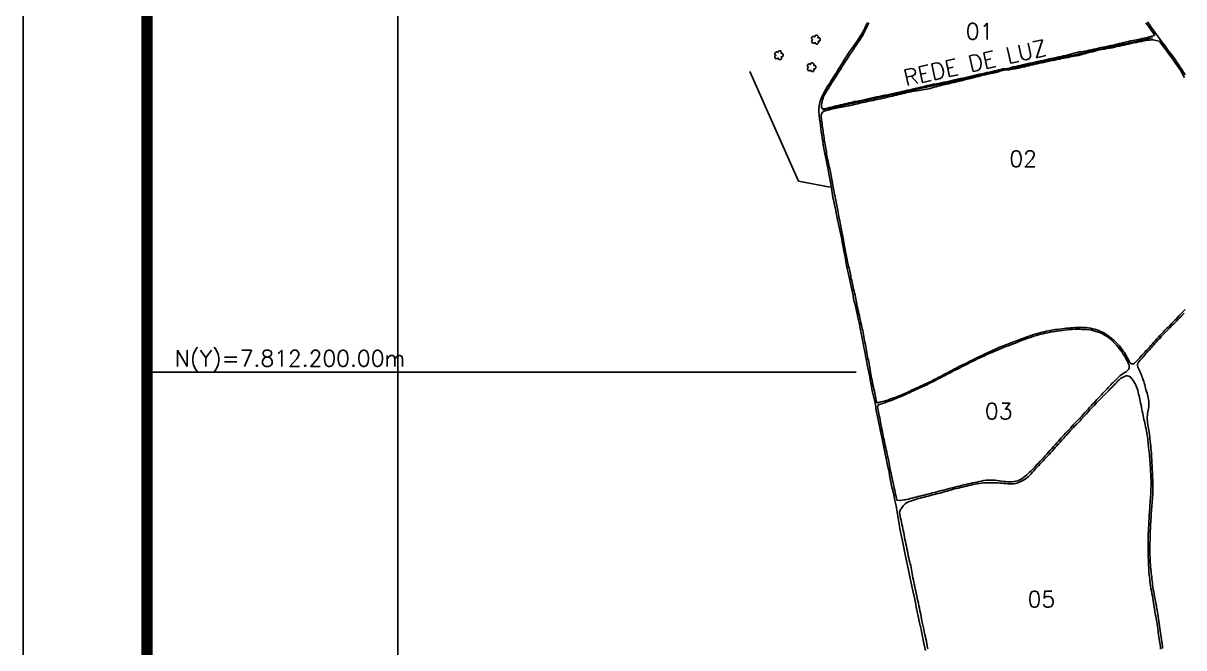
# Model space of a CAD drawing. Header units: millimetres. Extents: x 758395 to 764335, y 7809539 to 7813739.
# Drawn here: x 758395 to 760271, y 7811754 to 7812764 of the extents above; entities that cross this region are included whole.
import ezdxf
from ezdxf.enums import TextEntityAlignment as Align

# ---------------------------------------------------------------- set-up
doc = ezdxf.new("R2010")
doc.units = ezdxf.units.MM
doc.linetypes.add('CONTINUO', pattern=[0])
doc.linetypes.add('LIN0', pattern=[0])
for name, color, linetype in [('0114000634', 1, 'Continuous'), ('0114000634001', 5, 'Continuous'), ('0114000634002', 5, 'Continuous'), ('0114000634003', 5, 'Continuous'), ('0114000634004', 5, 'Continuous'), ('0114000634005', 5, 'Continuous'), ('MALHA', 8, 'Continuous'), ('MARGEM', 5, 'Continuous'), ('MATO', 3, 'Continuous'), ('REDE_DE_LUZ', 6, 'Continuous'), ('TEXTO', 7, 'Continuous'), ('TEXTO_NUN_TAL', 7, 'Continuous')]:
    doc.layers.add(name, color=color, linetype=linetype)
doc.layers.add('TEXTO_DIVERSOS', color=7, linetype='Continuous', lineweight=5)
doc.styles.add('Simplex', font='simplex.shx')

msp = doc.modelspace()

# ---------------------------------------------------------------- linework, layer by layer
at = {"layer": '0114000634', "color": 1, "linetype": 'ByBlock'}
for points in [[(759759.2, 7812765.5), (759757, 7812760.9), (759754.9, 7812756.3), (759752.6, 7812751.6), (759749.9, 7812747.2), (759747.2, 7812743.2), (759744.7, 7812739), (759742.1, 7812734.8), (759739.2, 7812730.8), (759736.4, 7812726.9), (759733.3, 7812722.7), (759730.3, 7812718.3), (759727.6, 7812714), (759724.8, 7812709.5), (759721.8, 7812704.8), (759718.9, 7812700.1), (759712.9, 7812690.8), (759710, 7812686), (759707, 7812681.3), (759704, 7812676.6), (759701.1, 7812672), (759698.3, 7812667.4), (759695.4, 7812662.7), (759689.9, 7812653.7), (759687.5, 7812649.6), (759685.4, 7812645.3), (759683.6, 7812640.7), (759682.2, 7812635.8), (759681.3, 7812630.7), (759680.8, 7812625.8), (759680.7, 7812620.7), (759681, 7812615.4), (759681.6, 7812609.7), (759682.6, 7812604.2), (759683.9, 7812593.6), (759684.6, 7812588.7), (759685.4, 7812583.5), (759686, 7812578), (759686.9, 7812572.6), (759687.8, 7812567.2), (759688.9, 7812561.6), (759689.9, 7812556.1), (759690.9, 7812550.8), (759691.9, 7812545.6), (759693.1, 7812540.4), (759694, 7812535.3), (759695.1, 7812530.4), (759697, 7812520.7), (759699.6, 7812507.1), (759700.7, 7812501.1), (759703.5, 7812482.1), (759704.4, 7812478.4), (759706, 7812470.2), (759707, 7812465.8), (759708, 7812461.2), (759708.9, 7812456.8), (759709.8, 7812452.4), (759710.5, 7812448.1), (759712.4, 7812439), (759713.4, 7812434.3), (759714.6, 7812429.4), (759715.6, 7812424.5), (759716.6, 7812419.5), (759717.7, 7812414.7), (759718.5, 7812409.9), (759719.4, 7812405.2), (759721.2, 7812396), (759723, 7812386.4), (759723.9, 7812381.7), (759725.6, 7812372.2), (759726.6, 7812367.5), (759727.5, 7812362.9), (759728.4, 7812358.3), (759729.5, 7812353.5), (759730.7, 7812348.5), (759731.9, 7812343.4), (759733, 7812338.5), (759734.1, 7812333.7), (759735, 7812328.7), (759736, 7812323.9), (759736.9, 7812319.1), (759738, 7812314.2), (759739.1, 7812309.2), (759741.6, 7812299.1), (759742.6, 7812293.9), (759743.7, 7812288.9), (759744.6, 7812284), (759745.6, 7812279.3), (759747.2, 7812271), (759749, 7812262.4), (759749.9, 7812257.7), (759751.9, 7812248.5), (759752.7, 7812244.2), (759753.5, 7812239.9), (759754.5, 7812235.4), (759755.4, 7812230.7), (759756.3, 7812226.1), (759757.3, 7812221.4), (759758.9, 7812211.9), (759760, 7812206.9), (759761, 7812201.9), (759762, 7812196.9), (759762.9, 7812192.1), (759763.8, 7812187.2), (759765.7, 7812177.2), (759766.5, 7812172.4), (759768.5, 7812162.9), (759770.9, 7812152.5), (759772, 7812147.2), (759772.9, 7812142.1), (759773.5, 7812137.4), (759774.3, 7812132.9), (759775.4, 7812127.9), (759776.4, 7812122.6), (759777.6, 7812117.5), (759778.8, 7812112.3), (759780.9, 7812101.7), (759781.9, 7812096.7), (759783, 7812091.7), (759784, 7812086.3), (759785.2, 7812081), (759786.4, 7812075.7), (759787.4, 7812070.4), (759789.4, 7812060.2), (759791.6, 7812049.5), (759794.2, 7812038.1), (759795.1, 7812032.6), (759796.2, 7812027.1), (759798.3, 7812016.6), (759799.4, 7812011.5), (759800.6, 7812006.4), (759801.8, 7812001.5), (759803.7, 7811992.1), (759804.5, 7811987.9), (759805.4, 7811983.7), (759806.2, 7811979.9), (759810.8, 7811950.6), (759811.5, 7811946.3), (759812.5, 7811941.7), (759813.6, 7811936.7), (759815.9, 7811926.6), (759818, 7811915.7), (759819.1, 7811910.1), (759820.3, 7811904.7), (759821.4, 7811899.6), (759822.3, 7811894.8), (759823.2, 7811889.9), (759825.5, 7811879.6), (759826.7, 7811874.1), (759827.9, 7811868.5), (759832.7, 7811846.2), (759835, 7811834.9), (759836.1, 7811829.4), (759837.2, 7811824.2), (759838, 7811819.5), (759839.1, 7811814.9), (759840.3, 7811810.1), (759841.2, 7811804.9), (759842.4, 7811799.7), (759843.5, 7811794.3), (759845.8, 7811783.4), (759847, 7811777.7), (759849.3, 7811766.4), (759850.5, 7811760.8), (759852.8, 7811749.4)], [(760272.9, 7812680.8), (760270.3, 7812685), (760267.6, 7812689.2), (760264.9, 7812693.3), (760262.2, 7812697.3), (760259.3, 7812701.2), (760256.4, 7812705.2), (760250.6, 7812713.3), (760247.4, 7812717.3), (760244.4, 7812721.6), (760241.3, 7812725.8), (760235.3, 7812733.8), (760232.4, 7812737.8), (760229.6, 7812741.8), (760226.7, 7812745.8), (760223.9, 7812749.6), (760221, 7812753.5), (760218, 7812757.6), (760215.1, 7812761.9), (760211.9, 7812766.2)]]:
    msp.add_lwpolyline(points, dxfattribs=at)
at = {"layer": '0114000634001', "linetype": 'ByBlock'}
msp.add_lwpolyline([(760209.4, 7812764.6), (760211.2, 7812761.9), (760213.3, 7812759.2), (760215.3, 7812756.5), (760217.1, 7812754), (760219, 7812751.2), (760220.9, 7812748.5), (760222.7, 7812745.9), (760223, 7812744.3), (760221, 7812743.7), (760219, 7812743.1), (760216.9, 7812742.5), (760214.6, 7812741.9), (760212, 7812741.3), (760209.2, 7812740.7), (760206.3, 7812740), (760203.4, 7812739.4), (760200.3, 7812738.6), (760197.2, 7812737.9), (760194.3, 7812737.3), (760191.3, 7812736.7), (760188, 7812736.1), (760184.6, 7812735.4), (760181.3, 7812734.6), (760177.7, 7812733.8), (760173.8, 7812732.8), (760170.2, 7812731.9), (760166.8, 7812731.1), (760163.4, 7812730.3), (760160.2, 7812729.7), (760156.7, 7812728.9), (760153.2, 7812728.2), (760149.9, 7812727.4), (760146.6, 7812726.6), (760143.5, 7812725.8), (760140.1, 7812725.2), (760136.4, 7812724.6), (760132.6, 7812723.7), (760129, 7812722.9), (760125.3, 7812722.1), (760121.5, 7812721.2), (760117.7, 7812720.4), (760114.1, 7812719.7), (760110.8, 7812719), (760107.6, 7812718.4), (760104.4, 7812718), (760101.2, 7812717.6), (760098.1, 7812717), (760094.8, 7812716), (760091.3, 7812714.9), (760087.6, 7812714), (760083.9, 7812713), (760080.2, 7812712.1), (760076.1, 7812711.3), (760072.1, 7812710.4), (760068.3, 7812709.5), (760064.4, 7812708.6), (760060.2, 7812707.8), (760055.9, 7812706.9), (760051.5, 7812705.9), (760047.1, 7812705), (760042.8, 7812704), (760038.5, 7812703.1), (760034.2, 7812702.2), (760029.9, 7812701.2), (760025.5, 7812700.2), (760021.1, 7812699.3), (760016.6, 7812698.3), (760012, 7812697.3), (760007.5, 7812696.3), (760003, 7812695.3), (759998.8, 7812694.3), (759995, 7812693.5), (759991.6, 7812692.7), (759988.6, 7812691.7), (759985.8, 7812690.9), (759983.2, 7812690.5), (759980.7, 7812690.5), (759977.9, 7812690.3), (759974.9, 7812689.4), (759971.7, 7812688.6), (759968.1, 7812687.6), (759964.6, 7812686.9), (759960.9, 7812686), (759957, 7812685.1), (759952.9, 7812684.2), (759948.7, 7812683.4), (759944.4, 7812682.5), (759940, 7812681.5), (759935.5, 7812680.5), (759931.2, 7812679.5), (759926.9, 7812678.5), (759922.5, 7812677.5), (759918, 7812676.5), (759913.5, 7812675.5), (759909, 7812674.5), (759904.6, 7812673.5), (759900.1, 7812672.5), (759895.7, 7812671.5), (759891.3, 7812670.4), (759887, 7812669.5), (759882.6, 7812668.6), (759878.2, 7812667.7), (759873.8, 7812666.9), (759869.6, 7812666), (759865.9, 7812665.3), (759862.4, 7812664.5), (759859.2, 7812664), (759856, 7812663.4), (759852.6, 7812662.5), (759848.8, 7812661.5), (759844.7, 7812660.5), (759840.6, 7812659.4), (759836.4, 7812658.3), (759832.3, 7812657.4), (759828.1, 7812656.5), (759824, 7812655.7), (759819.7, 7812654.8), (759815.3, 7812653.7), (759810.7, 7812652.8), (759805.9, 7812651.7), (759801, 7812650.6), (759796.2, 7812649.5), (759791.5, 7812648.5), (759787, 7812647.6), (759782.6, 7812646.8), (759778.5, 7812645.8), (759774, 7812644.9), (759769.5, 7812643.8), (759764.9, 7812642.8), (759760.5, 7812641.7), (759756.3, 7812640.9), (759752.5, 7812639.9), (759749.1, 7812639.2), (759746, 7812638.5), (759743.1, 7812638.1), (759740.5, 7812637.7), (759738, 7812637.3), (759735.2, 7812636.7), (759732.6, 7812636), (759729.7, 7812635.1), (759726.3, 7812634.3), (759722.8, 7812633.5), (759719.3, 7812632.8), (759715.9, 7812632), (759712.4, 7812631.1), (759708.8, 7812630.3), (759705.1, 7812629.3), (759701.4, 7812628.4), (759697.9, 7812627.6), (759694.7, 7812626.8), (759691.9, 7812626.1), (759689.7, 7812625.6), (759688, 7812625.5), (759686.8, 7812625.7), (759686.1, 7812626.2), (759685.3, 7812627), (759684.8, 7812628.4), (759684.8, 7812630.2), (759685, 7812632.2), (759685.4, 7812634.5), (759685.9, 7812637.1), (759686.5, 7812640), (759687.4, 7812642.9), (759688.4, 7812645.8), (759689.7, 7812648.4), (759691.3, 7812650.9), (759692.8, 7812653.5), (759694.3, 7812655.9), (759696, 7812658.3), (759697.5, 7812660.9), (759699.1, 7812663.5), (759700.7, 7812666), (759702.3, 7812668.6), (759703.8, 7812671), (759705.4, 7812673.4), (759707, 7812675.9), (759708.6, 7812678.4), (759710.2, 7812681), (759711.9, 7812683.7), (759713.7, 7812686.5), (759715.4, 7812689.1), (759717, 7812691.8), (759718.6, 7812694.6), (759720.3, 7812697.3), (759722, 7812700.1), (759723.9, 7812702.8), (759725.8, 7812705.6), (759727.5, 7812708.3), (759729.1, 7812710.9), (759730.8, 7812713.3), (759732.5, 7812715.9), (759734.5, 7812718.7), (759736.1, 7812721.3), (759737.8, 7812723.7), (759739.5, 7812726.3), (759741.4, 7812729), (759743.1, 7812731.6), (759744.8, 7812734), (759746.5, 7812736.4), (759748.1, 7812739), (759749.8, 7812741.8), (759751.6, 7812744.5), (759753, 7812747.3), (759754.5, 7812750.2), (759756.1, 7812753.3), (759757.5, 7812756.5), (759758.8, 7812759.4), (759760.1, 7812762.2), (759761.7, 7812765)], dxfattribs=at)
at = {"layer": '0114000634002', "linetype": 'ByBlock'}
msp.add_lwpolyline([(760272.8, 7812301), (760270.5, 7812298.7), (760267.9, 7812296.2), (760265.5, 7812293.5), (760262.8, 7812290.8), (760260.5, 7812288.2), (760258, 7812285.7), (760255.6, 7812283.1), (760253, 7812280.5), (760250.4, 7812277.9), (760247.9, 7812275.3), (760245.2, 7812272.7), (760242.6, 7812270.2), (760239.9, 7812267.5), (760237.2, 7812264.7), (760234.5, 7812262), (760232, 7812259.3), (760229.6, 7812256.5), (760227.1, 7812253.7), (760224.8, 7812250.8), (760222.3, 7812248.1), (760220, 7812245.4), (760217.4, 7812242.7), (760214.9, 7812240), (760212.3, 7812237.4), (760209.9, 7812234.8), (760207.6, 7812232.3), (760205.3, 7812229.8), (760202.9, 7812227.2), (760200.6, 7812224.5), (760198.2, 7812222), (760195.8, 7812219.3), (760193.6, 7812216.9), (760192, 7812215.2), (760190.8, 7812214.1), (760189.2, 7812213.2), (760187.6, 7812213), (760186, 7812213.2), (760184.5, 7812214.2), (760183.3, 7812215.6), (760182.1, 7812217.8), (760180.6, 7812220.5), (760179.2, 7812223.2), (760177.6, 7812226.1), (760176.1, 7812228.8), (760174.6, 7812231.3), (760172.8, 7812233.9), (760170.8, 7812236.6), (760168.7, 7812239.3), (760166.4, 7812242.1), (760164, 7812244.9), (760161.4, 7812247.6), (760158.7, 7812250.3), (760156, 7812252.8), (760153.2, 7812255), (760150.5, 7812257), (760147.9, 7812258.9), (760145.1, 7812260.9), (760142.2, 7812262.6), (760139.2, 7812264.3), (760136.1, 7812265.7), (760133.1, 7812266.9), (760129.8, 7812268.1), (760126.5, 7812269.1), (760123.1, 7812270), (760119.7, 7812270.8), (760116.2, 7812271.4), (760112.6, 7812271.8), (760109, 7812272), (760105.3, 7812272), (760101.8, 7812272.1), (760098.2, 7812272), (760094.5, 7812271.9), (760091, 7812271.7), (760087.5, 7812271.5), (760084.1, 7812271.1), (760080.7, 7812270.8), (760077.1, 7812270.3), (760073.5, 7812269.7), (760069.8, 7812269.1), (760066.3, 7812268.8), (760062.7, 7812268.5), (760059.2, 7812268), (760055.7, 7812267.4), (760052.1, 7812266.7), (760048.6, 7812266), (760045.1, 7812265.2), (760041.5, 7812264.3), (760037.8, 7812263.4), (760033.8, 7812262.3), (760029.9, 7812261.1), (760026, 7812259.9), (760022.1, 7812258.6), (760018.4, 7812257.3), (760014.9, 7812256), (760011.5, 7812254.7), (760008.1, 7812253.4), (760004.6, 7812252.2), (760001.1, 7812250.8), (759997.5, 7812249.5), (759993.8, 7812248.1), (759990.1, 7812246.7), (759986.4, 7812245.2), (759982.7, 7812243.8), (759979.1, 7812242.4), (759975.5, 7812241), (759971.8, 7812239.5), (759968.2, 7812238), (759964.6, 7812236.4), (759961.1, 7812234.9), (759957.6, 7812233.3), (759954.1, 7812231.7), (759950.7, 7812230.1), (759947.3, 7812228.5), (759943.9, 7812226.9), (759940.6, 7812225.3), (759937.3, 7812223.6), (759934.1, 7812222), (759930.8, 7812220.4), (759927.4, 7812218.6), (759923.9, 7812216.8), (759920.3, 7812215), (759916.6, 7812213.3), (759913, 7812211.5), (759909.4, 7812209.8), (759905.9, 7812208.1), (759902.4, 7812206.3), (759898.9, 7812204.5), (759895.5, 7812202.6), (759892, 7812200.7), (759888.4, 7812198.9), (759884.8, 7812197), (759881.1, 7812195), (759877.4, 7812193), (759873.6, 7812191), (759869.9, 7812189), (759866.2, 7812187.1), (759862.6, 7812185.3), (759859.1, 7812183.5), (759855.5, 7812181.9), (759852.1, 7812180.2), (759848.6, 7812178.6), (759845, 7812177.1), (759841.5, 7812175.4), (759837.9, 7812173.8), (759834.2, 7812172.1), (759830.5, 7812170.4), (759826.8, 7812168.7), (759823.2, 7812166.9), (759819.6, 7812165.3), (759815.9, 7812163.7), (759812.3, 7812162.1), (759808.7, 7812160.7), (759805.4, 7812159.4), (759802.1, 7812158.2), (759798.8, 7812157), (759795.4, 7812155.8), (759792.3, 7812154.7), (759789.3, 7812153.8), (759786.4, 7812152.9), (759783.6, 7812152.2), (759781, 7812151.7), (759775.7, 7812150.3), (759774.2, 7812150.7), (759773.5, 7812153.8), (759772.9, 7812156.9), (759772.3, 7812160), (759771.8, 7812163), (759771.1, 7812165.9), (759770.4, 7812168.9), (759769.7, 7812172.1), (759769, 7812175.6), (759768.1, 7812179.3), (759767.3, 7812183), (759766.7, 7812186.6), (759766, 7812190), (759765.4, 7812193.3), (759764.9, 7812196.6), (759764.3, 7812199.9), (759763.6, 7812203.2), (759763, 7812206.5), (759762.4, 7812209.9), (759761.8, 7812213.2), (759761.3, 7812216.4), (759760.7, 7812219.2), (759760.1, 7812222), (759759.5, 7812225), (759758.9, 7812228.2), (759758.2, 7812231.5), (759757.7, 7812234.7), (759757, 7812237.8), (759756.4, 7812241), (759755.8, 7812244.4), (759755.1, 7812247.5), (759754.6, 7812250.6), (759754, 7812253.9), (759753.4, 7812257.3), (759752.8, 7812260.7), (759752.2, 7812263.9), (759751.6, 7812267), (759750.9, 7812269.9), (759750.1, 7812272.8), (759749.5, 7812275.9), (759748.7, 7812279.3), (759747.9, 7812283), (759747, 7812286.9), (759746.2, 7812290.6), (759745.5, 7812294.2), (759744.5, 7812297.8), (759743.7, 7812301.3), (759742.9, 7812304.7), (759742.3, 7812307.6), (759741.8, 7812310.4), (759741.4, 7812313), (759740.9, 7812315.8), (759740.3, 7812318.4), (759739.8, 7812321.3), (759739.1, 7812324.5), (759738.2, 7812327.8), (759737.5, 7812330.9), (759736.8, 7812333.9), (759736.2, 7812337), (759735.5, 7812340), (759734.9, 7812342.8), (759734.4, 7812345.3), (759733.8, 7812348), (759733.1, 7812350.6), (759732.6, 7812353.3), (759732.1, 7812355.9), (759731.7, 7812358.3), (759731.2, 7812360.8), (759730.6, 7812363.4), (759730.1, 7812365.7), (759729.5, 7812368), (759728.8, 7812370.6), (759728.2, 7812373.1), (759727.7, 7812375.8), (759727.2, 7812378.4), (759726.6, 7812381.2), (759726, 7812384.1), (759725.4, 7812387), (759724.9, 7812389.7), (759724.3, 7812392.4), (759723.8, 7812395.1), (759723.3, 7812397.9), (759722.8, 7812400.7), (759722.3, 7812403.5), (759721.8, 7812406.5), (759721.2, 7812409.6), (759720.5, 7812413), (759719.9, 7812416), (759719.3, 7812418.9), (759718.8, 7812421.6), (759718.3, 7812424.1), (759717.7, 7812426.7), (759717.2, 7812429.7), (759716.7, 7812432.9), (759716.2, 7812435.7), (759715.7, 7812438.3), (759715.1, 7812441.1), (759714.4, 7812444.3), (759713.7, 7812447.8), (759713.1, 7812451.4), (759712.4, 7812454.8), (759711.8, 7812458.2), (759711.2, 7812461.3), (759710.6, 7812464), (759710.1, 7812466.5), (759709.6, 7812469.1), (759709.1, 7812471.8), (759708.6, 7812474.7), (759708, 7812477.7), (759707.4, 7812480.5), (759706.8, 7812483.6), (759706.1, 7812486.9), (759705.4, 7812490.3), (759704.9, 7812493.5), (759704.3, 7812496.4), (759703.9, 7812499.2), (759703.4, 7812502.1), (759702.8, 7812505.2), (759702.1, 7812508.4), (759701.5, 7812511.6), (759701, 7812514.5), (759700.6, 7812517.4), (759699.9, 7812520.4), (759699.4, 7812523.3), (759698.8, 7812526.1), (759698.2, 7812529), (759697.6, 7812531.9), (759697, 7812534.9), (759696.3, 7812537.8), (759695.5, 7812541), (759694.9, 7812544.1), (759694.3, 7812547.3), (759693.7, 7812550.3), (759693.2, 7812553.2), (759692.9, 7812556.1), (759692.4, 7812558.8), (759692.1, 7812561.6), (759691.5, 7812564.6), (759690.9, 7812567.5), (759690.4, 7812570.6), (759689.9, 7812573.5), (759689.5, 7812576.2), (759689.1, 7812578.9), (759688.7, 7812581.8), (759688.2, 7812584.7), (759687.8, 7812587.6), (759687.4, 7812590.4), (759687, 7812593), (759686.6, 7812595.8), (759686.2, 7812598.9), (759685.8, 7812601.9), (759685.4, 7812604.7), (759685.1, 7812607.2), (759684.8, 7812609.6), (759684.6, 7812611.7), (759684.4, 7812613.5), (759684.5, 7812615.2), (759684.8, 7812616.8), (759685.3, 7812618.3), (759686.2, 7812619.6), (759687.4, 7812620.9), (759689.1, 7812621.8), (759691, 7812622.4), (759693.2, 7812623), (759695.6, 7812623.7), (759698.1, 7812624.3), (759700.7, 7812624.9), (759703.3, 7812625.5), (759706, 7812626.1), (759708.7, 7812626.7), (759711.5, 7812627.3), (759714.3, 7812627.9), (759717.1, 7812628.4), (759720, 7812628.9), (759722.9, 7812629.4), (759725.9, 7812629.9), (759728.8, 7812630.5), (759731.6, 7812631.1), (759734.6, 7812631.7), (759737.7, 7812632.4), (759740.7, 7812633.2), (759743.7, 7812633.9), (759746.5, 7812634.6), (759749.2, 7812635.3), (759752.1, 7812635.9), (759755.3, 7812636.7), (759758.6, 7812637.4), (759762, 7812638.1), (759765.4, 7812638.7), (759768.7, 7812639.3), (759771.8, 7812640), (759774.7, 7812640.6), (759777.7, 7812641.3), (759781.1, 7812642.1), (759784.4, 7812642.8), (759787.6, 7812643.6), (759790.9, 7812644.4), (759794.1, 7812645.1), (759797, 7812645.7), (759799.7, 7812646.4), (759802.9, 7812647.1), (759806.3, 7812647.9), (759809.7, 7812648.7), (759813.1, 7812649.5), (759816.6, 7812650.3), (759819.8, 7812651.1), (759823, 7812651.9), (759826.1, 7812652.7), (759829.1, 7812653.4), (759832.2, 7812654), (759835.5, 7812654.4), (759839, 7812655), (759842.3, 7812655.5), (759845.4, 7812656), (759848.5, 7812656.4), (759851.6, 7812656.9), (759854.8, 7812657.4), (759857.8, 7812658), (759860.8, 7812658.8), (759863.8, 7812659.7), (759867, 7812660.6), (759870.1, 7812661.5), (759873.2, 7812662.3), (759876.3, 7812663.1), (759879.3, 7812663.8), (759882.2, 7812664.5), (759884.9, 7812665.1), (759887.7, 7812665.7), (759890.5, 7812666.3), (759893.6, 7812667.1), (759896.4, 7812667.8), (759899.2, 7812668.4), (759901.7, 7812669), (759905.8, 7812670), (759907.9, 7812670.4), (759910.2, 7812670.9), (759913.1, 7812671.6), (759916.3, 7812672.5), (759919.8, 7812673.4), (759923.7, 7812674.3), (759927.7, 7812675.3), (759931.5, 7812676.3), (759935.2, 7812677.2), (759938.6, 7812678.1), (759942.2, 7812679), (759945.8, 7812679.9), (759949.4, 7812680.8), (759952.8, 7812681.5), (759956.1, 7812682.3), (759959.2, 7812683), (759962.1, 7812683.6), (759964.9, 7812684.1), (759967.4, 7812684.6), (759969.6, 7812685.1), (759971.9, 7812685.8), (759974.1, 7812687.1), (759976.2, 7812688.3), (759978.1, 7812689), (759979.9, 7812689.2), (759981.7, 7812689.1), (759983.6, 7812688.9), (759985.7, 7812688.8), (759988.1, 7812688.9), (759990.7, 7812689.2), (759993.5, 7812689.7), (759996.3, 7812690.2), (759998.7, 7812690.6), (760000.8, 7812691), (760002.7, 7812691.4), (760004.3, 7812691.8), (760005.7, 7812692.1), (760007.5, 7812692.6), (760009.5, 7812693.2), (760013, 7812693.7), (760016.1, 7812694.5), (760019.4, 7812695.3), (760022.9, 7812696.1), (760026.4, 7812697), (760030, 7812697.8), (760033.4, 7812698.7), (760036.8, 7812699.4), (760040.3, 7812700.1), (760043.7, 7812700.8), (760047, 7812701.5), (760050.7, 7812702.3), (760054.6, 7812703.1), (760058.4, 7812703.8), (760061.9, 7812704.6), (760065.6, 7812705.4), (760069.4, 7812706.2), (760073.1, 7812706.9), (760076.4, 7812707.6), (760079.8, 7812708.2), (760083.4, 7812708.9), (760086.8, 7812709.5), (760090.1, 7812710.1), (760093.4, 7812710.7), (760096.8, 7812711.3), (760100.3, 7812712), (760103.9, 7812712.8), (760107.6, 7812713.9), (760111.5, 7812714.9), (760115.5, 7812716), (760119.2, 7812717.1), (760122.9, 7812718.1), (760126.5, 7812719), (760130.1, 7812720), (760133.9, 7812720.9), (760138, 7812721.8), (760142.3, 7812722.4), (760146.3, 7812723), (760150.5, 7812723.7), (760154.6, 7812724.5), (760158.6, 7812725.4), (760162.5, 7812726.3), (760166.4, 7812727.1), (760170.1, 7812728), (760173.7, 7812728.9), (760177.4, 7812729.7), (760181.3, 7812730.5), (760185.5, 7812731.4), (760189.7, 7812732.3), (760193.9, 7812733.2), (760198, 7812734), (760202, 7812734.8), (760205.7, 7812735.4), (760209.1, 7812736.1), (760212.3, 7812736.5), (760215.2, 7812736.9), (760218, 7812737.1), (760220.8, 7812737), (760223.3, 7812736.5), (760225.2, 7812736.3), (760231.1, 7812734.9), (760233.2, 7812732.1), (760235.4, 7812729.1), (760237.5, 7812726.2), (760239.7, 7812723.4), (760241.8, 7812720.5), (760244, 7812717.5), (760246.3, 7812714.6), (760248.6, 7812711.6), (760250.7, 7812708.9), (760252.7, 7812706.1), (760254.7, 7812703.1), (760256.8, 7812700.1), (760258.9, 7812697.1), (760261.1, 7812694.1), (760263, 7812691.1), (760265, 7812688.2), (760266.9, 7812685.2), (760270.2, 7812679.3), (760271.7, 7812676.4)], dxfattribs=at)
at = {"layer": '0114000634003', "linetype": 'ByBlock'}
msp.add_lwpolyline([(760182, 7812211), (760182.3, 7812208.7), (760182, 7812206.4), (760181, 7812204.1), (760179.5, 7812202.3), (760177.5, 7812200.5), (760175.2, 7812199), (760172.7, 7812197.6), (760170.3, 7812196), (760167.8, 7812194.1), (760165.4, 7812192), (760163.2, 7812189.9), (760161, 7812187.8), (760158.9, 7812185.7), (760156.7, 7812183.5), (760154.5, 7812181.3), (760152.4, 7812179.2), (760150.3, 7812177), (760148.4, 7812174.9), (760146.5, 7812172.9), (760144.5, 7812170.8), (760142.3, 7812168.4), (760139.9, 7812165.8), (760137.4, 7812163.2), (760135, 7812160.5), (760132.6, 7812158), (760130.2, 7812155.5), (760127.8, 7812152.9), (760125.5, 7812150.4), (760123.2, 7812148), (760120.9, 7812145.4), (760118.4, 7812142.8), (760115.9, 7812140.1), (760113.2, 7812137.3), (760110.6, 7812134.4), (760107.8, 7812131.4), (760105.1, 7812128.3), (760102.3, 7812125.4), (760099.7, 7812122.5), (760097.1, 7812119.8), (760094.5, 7812117.2), (760092, 7812114.5), (760089.6, 7812111.9), (760087.2, 7812109.3), (760084.7, 7812106.5), (760082, 7812103.8), (760079.6, 7812101.2), (760077.3, 7812098.6), (760075, 7812096), (760072.5, 7812093.4), (760070.1, 7812090.8), (760067.8, 7812088.2), (760065.4, 7812085.4), (760062.7, 7812082.4), (760060, 7812079.5), (760057.4, 7812076.5), (760054.6, 7812073.4), (760051.9, 7812070.3), (760049.2, 7812067.2), (760046.4, 7812064.2), (760043.7, 7812061.3), (760041, 7812058.5), (760038.5, 7812055.7), (760036.1, 7812053.2), (760033.8, 7812050.7), (760031.5, 7812048.3), (760029.1, 7812045.7), (760026.4, 7812043), (760023.9, 7812040.2), (760021.4, 7812037.8), (760019.1, 7812035.6), (760016.8, 7812033.5), (760014.4, 7812031.4), (760011.6, 7812029.2), (760008.7, 7812027), (760005.5, 7812025.4), (760002.3, 7812024.2), (759999.2, 7812023.3), (759995.9, 7812022.7), (759992.6, 7812022.4), (759989.1, 7812022.3), (759985.5, 7812022.5), (759982.1, 7812022.8), (759978.9, 7812023.1), (759975.8, 7812023.6), (759972.5, 7812023.9), (759969.1, 7812024.5), (759965.8, 7812024.9), (759962.5, 7812025.1), (759958.8, 7812025.2), (759955, 7812025.2), (759951.1, 7812024.8), (759947.2, 7812024.3), (759943.4, 7812023.6), (759939.8, 7812022.8), (759936.3, 7812022), (759932.6, 7812021.2), (759928.9, 7812020.5), (759925.4, 7812019.7), (759921.9, 7812019), (759918.4, 7812018.1), (759914.8, 7812017.3), (759911.2, 7812016.4), (759907.6, 7812015.5), (759904, 7812014.6), (759900.4, 7812013.7), (759896.9, 7812012.8), (759893.4, 7812011.9), (759889.8, 7812010.9), (759886.2, 7812010), (759882.5, 7812009.1), (759878.9, 7812008.1), (759875.2, 7812007.2), (759871.6, 7812006.3), (759868, 7812005.3), (759864.4, 7812004.4), (759860.9, 7812003.5), (759857.5, 7812002.6), (759854, 7812001.7), (759850.7, 7812000.8), (759847.4, 7812000.1), (759844.1, 7811999.2), (759840.9, 7811998.5), (759837.7, 7811997.6), (759834.5, 7811996.8), (759831.3, 7811996), (759828.2, 7811995.2), (759825.3, 7811994.5), (759822.6, 7811993.9), (759820.1, 7811993.5), (759817.8, 7811993.1), (759815.4, 7811992.7), (759813.1, 7811992.4), (759811.3, 7811992.2), (759806.7, 7811992.8), (759806.1, 7811995.7), (759805.4, 7811998.8), (759804.6, 7812002.1), (759803.9, 7812005.6), (759803.3, 7812008.9), (759802.6, 7812011.9), (759801.8, 7812014.8), (759801.3, 7812017.8), (759800.6, 7812021.1), (759799.9, 7812024.7), (759799.1, 7812028.3), (759798.2, 7812032), (759797.3, 7812035.7), (759796.7, 7812039.3), (759795.9, 7812042.7), (759795.3, 7812045.8), (759794.8, 7812048.8), (759794.3, 7812052), (759793.6, 7812055.2), (759793, 7812058.5), (759792.4, 7812061.5), (759791.7, 7812064.4), (759791, 7812067.3), (759790.3, 7812070.5), (759789.6, 7812074), (759788.8, 7812077.6), (759788, 7812081.1), (759787.3, 7812084.4), (759786.6, 7812087.5), (759786, 7812090.5), (759785.4, 7812093.5), (759784.6, 7812096.8), (759784.1, 7812100.1), (759783.4, 7812103.5), (759782.6, 7812107), (759781.8, 7812111), (759781.1, 7812115), (759780.3, 7812118.7), (759779.6, 7812122.2), (759779, 7812125.8), (759778.2, 7812129.2), (759777.7, 7812132.3), (759777.1, 7812135.2), (759776.5, 7812138), (759776, 7812141), (759775.5, 7812144.1), (759777.4, 7812147.6), (759779.8, 7812147.8), (759782.3, 7812148.6), (759784.7, 7812149.4), (759787.1, 7812150.2), (759789.6, 7812151.2), (759792.6, 7812152.2), (759795.7, 7812153.3), (759799, 7812154.4), (759802.2, 7812155.8), (759805.5, 7812157.1), (759808.8, 7812158.5), (759812.3, 7812160), (759815.9, 7812161.6), (759819.4, 7812163.2), (759822.9, 7812164.7), (759826.5, 7812166.2), (759829.9, 7812167.8), (759833.4, 7812169.5), (759836.9, 7812171.1), (759840.4, 7812172.8), (759844.1, 7812174.5), (759847.8, 7812176.2), (759851.4, 7812177.9), (759855.1, 7812179.5), (759858.8, 7812181.2), (759862.4, 7812182.9), (759866.1, 7812184.8), (759869.9, 7812186.7), (759873.7, 7812188.7), (759877.5, 7812190.7), (759881.2, 7812192.6), (759884.7, 7812194.5), (759888.2, 7812196.4), (759891.6, 7812198.1), (759895, 7812199.9), (759898.5, 7812201.8), (759902, 7812203.6), (759905.7, 7812205.4), (759909.5, 7812207.2), (759913.4, 7812209.2), (759917.4, 7812211.2), (759921.5, 7812213.3), (759925.5, 7812215.3), (759929.4, 7812217.3), (759933.2, 7812219.2), (759937.1, 7812221.1), (759940.9, 7812223), (759944.7, 7812224.7), (759948.4, 7812226.4), (759952.2, 7812228.1), (759956.1, 7812229.8), (759960, 7812231.5), (759963.9, 7812233.2), (759967.8, 7812234.8), (759971.6, 7812236.4), (759975.4, 7812237.9), (759979.2, 7812239.4), (759983.1, 7812241), (759987, 7812242.6), (759990.9, 7812244.1), (759994.6, 7812245.5), (759998.3, 7812246.9), (760001.9, 7812248.3), (760005.5, 7812249.8), (760009.2, 7812251.3), (760013, 7812252.6), (760016.8, 7812254), (760020.6, 7812255.3), (760024.5, 7812256.5), (760028.4, 7812257.7), (760032.2, 7812258.8), (760035.9, 7812259.9), (760039.5, 7812261), (760043, 7812261.7), (760046.7, 7812262.6), (760050.7, 7812263.5), (760054.6, 7812264.3), (760058.5, 7812265), (760062.4, 7812265.7), (760066.1, 7812266.3), (760069.9, 7812266.8), (760073.7, 7812267.3), (760077.7, 7812267.8), (760081.8, 7812268.3), (760085.9, 7812268.7), (760090.1, 7812269), (760094.2, 7812269.2), (760098.3, 7812269.3), (760102.3, 7812269.2), (760106.3, 7812269), (760110.3, 7812268.8), (760114.3, 7812268.5), (760118.1, 7812268.1), (760121.7, 7812267.5), (760125.2, 7812266.7), (760128.6, 7812265.7), (760132.2, 7812264.5), (760135.9, 7812263.1), (760139.4, 7812261.5), (760142.6, 7812259.7), (760145.7, 7812257.8), (760148.6, 7812255.7), (760151.4, 7812253.5), (760154.3, 7812251), (760157, 7812248.4), (760159.7, 7812245.8), (760162.1, 7812243.1), (760164.4, 7812240.3), (760166.7, 7812237.6), (760168.9, 7812234.8), (760170.9, 7812232.1), (760172.8, 7812229.1), (760174.5, 7812226.2), (760176.1, 7812223.3), (760177.5, 7812220.6), (760178.8, 7812218.1), (760180, 7812215.7), (760181.1, 7812213.3)], close=True, dxfattribs=at)
at = {"layer": '0114000634004', "linetype": 'ByBlock'}
msp.add_lwpolyline([(760236.3, 7811752.9), (760235.9, 7811756.4), (760235.5, 7811760), (760235.1, 7811763.6), (760234.6, 7811767.4), (760234.1, 7811771.1), (760233.6, 7811774.7), (760233.1, 7811778.2), (760232.5, 7811781.8), (760232, 7811785.6), (760231.4, 7811789.4), (760230.8, 7811793.2), (760230.2, 7811797.1), (760229.6, 7811800.9), (760229, 7811804.6), (760228.4, 7811808.2), (760227.8, 7811811.7), (760227.3, 7811815.1), (760226.7, 7811818.5), (760226.2, 7811821.9), (760225.5, 7811825.4), (760224.9, 7811829), (760224.2, 7811832.8), (760223.4, 7811836.7), (760222.7, 7811840.7), (760221.9, 7811844.6), (760221.2, 7811848.3), (760220.6, 7811851.9), (760220.1, 7811855.3), (760219.8, 7811858.7), (760219.4, 7811862), (760219.1, 7811865.3), (760218.7, 7811868.5), (760218.3, 7811871.5), (760218, 7811874.4), (760217.7, 7811877.4), (760217.3, 7811880.9), (760217, 7811884.7), (760216.6, 7811888.5), (760216.4, 7811892.4), (760216.3, 7811896.3), (760216.1, 7811900.3), (760215.9, 7811904.2), (760215.7, 7811908.1), (760215.7, 7811911.9), (760215.7, 7811915.7), (760215.7, 7811919.6), (760215.8, 7811923.5), (760216, 7811927.4), (760216, 7811931.1), (760216.1, 7811934.8), (760216.2, 7811938.5), (760216.4, 7811942.4), (760216.5, 7811946.4), (760216.7, 7811950.3), (760217, 7811954.1), (760217.3, 7811957.7), (760217.5, 7811961.1), (760217.7, 7811964.5), (760217.8, 7811967.8), (760218, 7811971.1), (760218.3, 7811974.5), (760218.5, 7811977.8), (760218.8, 7811981.1), (760219.1, 7811984.5), (760219.4, 7811987.8), (760219.6, 7811991.1), (760219.9, 7811994.5), (760220.1, 7811997.9), (760220.3, 7812001.2), (760220.4, 7812004.5), (760220.4, 7812007.7), (760220.4, 7812010.8), (760220.5, 7812014), (760220.5, 7812017.2), (760220.4, 7812020.2), (760220.4, 7812023.1), (760220.3, 7812026.1), (760220.2, 7812029.1), (760220.1, 7812032.2), (760220, 7812035.4), (760219.8, 7812038.6), (760219.7, 7812042.1), (760219.5, 7812045.5), (760219.3, 7812049), (760219.1, 7812052.4), (760218.9, 7812055.8), (760218.8, 7812059.1), (760218.6, 7812062.4), (760218.4, 7812065.7), (760218.2, 7812069.1), (760217.9, 7812072.7), (760217.5, 7812076.4), (760217.1, 7812080.1), (760216.6, 7812084), (760216.2, 7812087.9), (760215.8, 7812091.8), (760215.4, 7812095.5), (760214.9, 7812099.1), (760214.5, 7812102.5), (760214.1, 7812105.8), (760213.6, 7812108.9), (760213.1, 7812111.8), (760212.6, 7812114.8), (760212.1, 7812117.8), (760211.7, 7812120.8), (760211.6, 7812124), (760211.5, 7812127.2), (760211.8, 7812130.1), (760212.1, 7812132.9), (760212.5, 7812135.6), (760213, 7812138.4), (760213.5, 7812141.2), (760213.8, 7812144.2), (760214.1, 7812147.2), (760214.1, 7812150), (760213.9, 7812152.9), (760213.7, 7812155.7), (760213.2, 7812158.4), (760212.6, 7812161), (760212, 7812163.4), (760211.2, 7812165.9), (760210.3, 7812168.6), (760209.4, 7812171.2), (760208.8, 7812173.9), (760208.1, 7812176.7), (760207.6, 7812179.5), (760206.7, 7812182.3), (760205.8, 7812184.9), (760205, 7812187.5), (760204, 7812190.2), (760203.2, 7812192.3), (760202.9, 7812193.1), (760202.5, 7812194.2), (760202.2, 7812195), (760201.8, 7812196.1), (760201.1, 7812197.7), (760200.3, 7812199.7), (760199.4, 7812201.6), (760198.4, 7812203.4), (760197.2, 7812205.6), (760196.1, 7812207.9), (760195.5, 7812210.1), (760195.6, 7812212.1), (760196.3, 7812214.4), (760197.7, 7812216.5), (760199.4, 7812218.4), (760201.2, 7812220.3), (760203.1, 7812222.4), (760205.2, 7812225), (760207.4, 7812227.6), (760209.4, 7812229.9), (760211.2, 7812232), (760213, 7812234), (760214.9, 7812236.1), (760216.7, 7812238.2), (760218.7, 7812240.2), (760220.4, 7812242.1), (760222.1, 7812244), (760223.9, 7812246), (760225.7, 7812248.1), (760227.6, 7812250.2), (760229.8, 7812252.5), (760232.1, 7812254.9), (760234.1, 7812257.2), (760236.2, 7812259.4), (760238.5, 7812261.7), (760240.8, 7812264.3), (760243.3, 7812266.8), (760245.7, 7812269.4), (760248, 7812271.7), (760250.3, 7812274), (760252.5, 7812276.2), (760254.8, 7812278.4), (760257.1, 7812280.7), (760259.3, 7812283), (760261.6, 7812285.3), (760263.6, 7812287.5), (760265.6, 7812289.5), (760267.5, 7812291.5), (760269.4, 7812293.4), (760271.2, 7812295.2)], dxfattribs=at)
at = {"layer": '0114000634005', "linetype": 'ByBlock'}
msp.add_lwpolyline([(760233.1, 7811751.5), (760232.7, 7811755.3), (760232.2, 7811758.7), (760231.8, 7811761.9), (760231.3, 7811764.9), (760230.9, 7811768), (760230.3, 7811771.5), (760229.8, 7811775.1), (760229.3, 7811778.6), (760228.9, 7811781.9), (760228.5, 7811785.2), (760228.1, 7811788.5), (760227.5, 7811791.9), (760226.9, 7811795.2), (760226.3, 7811798.5), (760225.7, 7811801.7), (760225.1, 7811805.3), (760224.4, 7811809.1), (760223.7, 7811812.9), (760223.1, 7811816.4), (760222.6, 7811819.7), (760222.2, 7811823), (760221.7, 7811826.6), (760221.2, 7811830.3), (760220.5, 7811834.1), (760219.8, 7811837.9), (760219, 7811841.8), (760218.3, 7811845.8), (760217.5, 7811849.8), (760216.9, 7811853.9), (760216.3, 7811857.6), (760215.8, 7811861.2), (760215.4, 7811864.8), (760215, 7811868.3), (760214.6, 7811871.9), (760214.3, 7811875.6), (760214.1, 7811879.2), (760213.9, 7811882.9), (760213.7, 7811886.6), (760213.5, 7811889.9), (760213.4, 7811893), (760213.3, 7811896.3), (760213.2, 7811899.8), (760213.1, 7811903.3), (760213.1, 7811907), (760213.1, 7811910.8), (760212.9, 7811914.5), (760212.8, 7811918.3), (760212.7, 7811922), (760212.8, 7811925.7), (760212.8, 7811929.2), (760212.9, 7811932.6), (760212.9, 7811935.9), (760213.2, 7811939.2), (760213.3, 7811942.5), (760213.3, 7811945.8), (760213.7, 7811949), (760213.9, 7811952.1), (760214.1, 7811955.4), (760214.3, 7811959), (760214.6, 7811962.5), (760214.6, 7811965.9), (760214.8, 7811969.2), (760214.9, 7811972.4), (760215.2, 7811975.5), (760215.4, 7811978.7), (760215.7, 7811981.9), (760215.8, 7811985.2), (760216.1, 7811988.5), (760216.4, 7811991.9), (760216.6, 7811995.3), (760216.9, 7811998.7), (760217.1, 7812002.1), (760217.3, 7812005.4), (760217.4, 7812008.6), (760217.5, 7812011.9), (760217.6, 7812015.3), (760217.6, 7812018.7), (760217.6, 7812022.1), (760217.6, 7812025.4), (760217.4, 7812028.7), (760217.3, 7812032), (760217.2, 7812035.3), (760216.9, 7812038.7), (760216.8, 7812042.1), (760216.6, 7812045.7), (760216.4, 7812049.3), (760216.2, 7812052.9), (760215.9, 7812056.8), (760215.7, 7812060.6), (760215.3, 7812064.1), (760214.9, 7812067.4), (760214.4, 7812070.7), (760213.9, 7812074), (760213.6, 7812077.3), (760213.3, 7812080.1), (760213, 7812082.8), (760212.7, 7812085.6), (760212.5, 7812088.6), (760212.2, 7812091.9), (760211.8, 7812095), (760211.4, 7812098.1), (760211, 7812101.3), (760210.4, 7812104.6), (760209.6, 7812107.9), (760208.9, 7812111.2), (760208.2, 7812114.4), (760207.7, 7812117.5), (760207, 7812120.4), (760206.2, 7812123.3), (760205.5, 7812126.4), (760204.8, 7812129.7), (760204.1, 7812132.8), (760203.5, 7812136), (760202.9, 7812139.4), (760202.2, 7812142.7), (760201.5, 7812146.2), (760200.7, 7812149.7), (760200, 7812153), (760199.3, 7812156.1), (760198.8, 7812158.8), (760198.2, 7812161.4), (760197.6, 7812164.2), (760196.9, 7812167.2), (760196.1, 7812170.4), (760195.2, 7812173.4), (760194.2, 7812176.2), (760193.1, 7812178.6), (760192, 7812181), (760190.5, 7812183.5), (760188.9, 7812186), (760187.2, 7812188.3), (760183.9, 7812192.2), (760181.8, 7812193.4), (760179.5, 7812194), (760177.2, 7812193.8), (760174.9, 7812193), (760172.7, 7812191.9), (760170.5, 7812190.7), (760168.2, 7812189.3), (760166.1, 7812187.6), (760164.1, 7812185.8), (760162.2, 7812183.7), (760160.3, 7812181.6), (760158.3, 7812179.5), (760156.3, 7812177.4), (760154, 7812175), (760151.6, 7812172.6), (760149.3, 7812170.1), (760146.9, 7812167.6), (760144.5, 7812165.1), (760142.1, 7812162.6), (760139.7, 7812160.2), (760137.2, 7812157.6), (760134.4, 7812154.9), (760131.7, 7812152.1), (760128.9, 7812149.4), (760126.3, 7812146.6), (760123.6, 7812143.9), (760121, 7812141.1), (760118.4, 7812138.3), (760115.9, 7812135.4), (760113.4, 7812132.6), (760110.7, 7812129.6), (760108, 7812126.8), (760105.4, 7812124), (760102.8, 7812121.2), (760100.1, 7812118.5), (760097.4, 7812115.7), (760094.7, 7812113), (760092.1, 7812110.2), (760089.6, 7812107.5), (760086.8, 7812104.6), (760084.2, 7812101.6), (760081.6, 7812098.6), (760078.9, 7812095.7), (760076.1, 7812092.6), (760073.3, 7812089.6), (760070.6, 7812086.6), (760067.9, 7812083.7), (760065.3, 7812080.7), (760062.7, 7812077.9), (760060.3, 7812075), (760057.8, 7812072.2), (760055.3, 7812069.5), (760052.8, 7812066.8), (760050.3, 7812064), (760047.6, 7812061.2), (760045.1, 7812058.5), (760042.6, 7812055.8), (760040.2, 7812053.2), (760037.8, 7812050.7), (760035.5, 7812048.3), (760033, 7812045.7), (760030.4, 7812042.9), (760027.9, 7812040.1), (760025.4, 7812037.5), (760023.1, 7812035), (760020.9, 7812032.7), (760018.8, 7812030.4), (760016.3, 7812028.4), (760013.9, 7812026.7), (760011.2, 7812025), (760008.2, 7812023.5), (760005.2, 7812022), (760002.1, 7812020.7), (759998.9, 7812019.8), (759995.6, 7812019), (759992.4, 7812018.9), (759989.2, 7812019), (759985.9, 7812019.2), (759982.7, 7812019.5), (759979.5, 7812019.9), (759976.3, 7812020.2), (759973.2, 7812020.4), (759970, 7812020.7), (759966.7, 7812020.8), (759963.5, 7812021), (759960.3, 7812021), (759957, 7812021), (759953.8, 7812020.9), (759950.4, 7812020.8), (759947, 7812020.6), (759943.5, 7812020.2), (759940, 7812019.8), (759936.5, 7812019.2), (759933, 7812018.5), (759929.6, 7812017.8), (759926.3, 7812017.1), (759923, 7812016.2), (759919.7, 7812015.5), (759916.4, 7812014.8), (759913, 7812014), (759909.5, 7812013.2), (759906.2, 7812012.3), (759902.9, 7812011.6), (759899.6, 7812010.8), (759896.5, 7812009.9), (759893.6, 7812009), (759891, 7812008.2), (759888.5, 7812007.5), (759885.9, 7812006.8), (759883, 7812006), (759879.8, 7812005.1), (759876.9, 7812004.3), (759873.8, 7812003.5), (759870.8, 7812002.7), (759867.5, 7812002), (759864.2, 7812001.2), (759860.9, 7812000.2), (759857.5, 7811999.4), (759854.2, 7811998.6), (759851, 7811997.7), (759847.8, 7811996.8), (759844.6, 7811996), (759841.4, 7811995.3), (759838.3, 7811994.3), (759835.1, 7811993.3), (759831.9, 7811992.2), (759829, 7811991.3), (759826.6, 7811990.4), (759824.3, 7811989.5), (759822.1, 7811988.3), (759820.2, 7811987), (759818.5, 7811985.3), (759817.1, 7811983.6), (759815.9, 7811981.9), (759814.8, 7811980.3), (759813.8, 7811978.8), (759812.4, 7811977.4), (759811.1, 7811973.5), (759811.7, 7811970.3), (759812.3, 7811967.1), (759812.8, 7811963.8), (759813.5, 7811960.3), (759814.3, 7811956.9), (759815, 7811953.6), (759815.7, 7811950.2), (759816.4, 7811947), (759817.2, 7811943.7), (759817.8, 7811940.4), (759817.8, 7811940.4), (759818.5, 7811936.8), (759819.2, 7811933), (759819.9, 7811929.3), (759820.6, 7811925.7), (759821.4, 7811922.1), (759822.1, 7811918.4), (759822.9, 7811914.7), (759823.7, 7811910.9), (759824.4, 7811907.1), (759825.2, 7811903.3), (759826.1, 7811899.5), (759826.9, 7811895.8), (759827.8, 7811892.5), (759828.5, 7811889.7), (759829.1, 7811886.9), (759829.7, 7811883.9), (759830.2, 7811880.6), (759830.8, 7811877.3), (759831.4, 7811873.9), (759832.1, 7811870.4), (759832.8, 7811866.9), (759833.5, 7811863.5), (759834.1, 7811860.2), (759834.9, 7811856.7), (759835.7, 7811853), (759836.5, 7811849.3), (759837.3, 7811845.5), (759838.1, 7811841.7), (759838.9, 7811837.8), (759839.8, 7811833.9), (759840.6, 7811830.1), (759841.6, 7811826), (759842.4, 7811821.9), (759843.3, 7811817.9), (759844.1, 7811813.9), (759844.8, 7811810.5), (759845.3, 7811807.5), (759845.9, 7811804.3), (759846.6, 7811800.8), (759847.3, 7811796.9), (759848.1, 7811792.7), (759849.1, 7811788.4), (759850.1, 7811784), (759851, 7811779.7), (759852, 7811775.5), (759852.8, 7811771.6), (759853.6, 7811767.8), (759854.4, 7811764), (759855.2, 7811760.3), (759856, 7811756.4), (759856.8, 7811752.4)], dxfattribs=at)
at = {"layer": 'MALHA'}
for p, q in [((759000, 7809739.4), (759000, 7813539.4)), ((758594.6, 7812200), (759741, 7812200))]:
    msp.add_line(p, q, dxfattribs=at)
at = {"layer": 'MARGEM', "color": 174, "linetype": 'LIN0', "flags": 128}
msp.add_lwpolyline([(764334.6, 7813739.4), (758394.6, 7813739.4), (758394.6, 7809539.4), (764334.6, 7809539.4)], close=True, dxfattribs=at)
at = {"layer": 'MARGEM', "color": 174, "linetype": 'LIN0', "const_width": 18.2, "flags": 128}
msp.add_lwpolyline([(764134.6, 7813539.4), (758594.6, 7813539.4), (758594.6, 7809739.4), (764134.6, 7809739.4)], close=True, dxfattribs=at)
at = {"layer": 'MATO', "linetype": 'CONTINUO'}
for points in [[(759674.2, 7812733.2, 0), (759673, 7812732.1, 0), (759671.4, 7812731.9, 0), (759670.3, 7812732.4, 0), (759669.5, 7812733.2, 0), (759669.2, 7812734.1, 0), (759669.1, 7812735.4, 0), (759669.5, 7812736.2, 0), (759670, 7812736.9, 0), (759670.9, 7812737.5, 0), (759670.3, 7812737.7, 0), (759669.7, 7812738.1, 0), (759669, 7812739.2, 0), (759668.9, 7812740.5, 0), (759669.4, 7812741.8, 0), (759669.9, 7812742.2, 0), (759670.8, 7812742.8, 0), (759671.8, 7812742.9, 0), (759672.6, 7812742.8, 0), (759673.2, 7812742.5, 0), (759673.9, 7812741.9, 0), (759674.1, 7812743.1, 0), (759674.3, 7812743.6, 0), (759674.8, 7812744.2, 0), (759675.5, 7812744.5, 0), (759676.3, 7812744.8, 0), (759677.1, 7812744.9, 0), (759677.9, 7812744.8, 0), (759678.5, 7812744.4, 0), (759679, 7812743.9, 0), (759679.4, 7812743.1, 0), (759679.6, 7812742.2, 0), (759679.2, 7812740.6, 0), (759680.3, 7812740.6, 0), (759681.2, 7812740.4, 0), (759682.1, 7812739.7, 0), (759682.6, 7812739.1, 0), (759682.7, 7812736.9, 0), (759682.2, 7812735.9, 0), (759681.5, 7812735.2, 0), (759680.3, 7812734.9, 0), (759679.3, 7812735, 0), (759679.9, 7812732.9, 0), (759679.6, 7812732, 0), (759679, 7812731.2, 0), (759678.4, 7812730.7, 0), (759677.4, 7812730.4, 0), (759676.5, 7812730.5, 0), (759675.8, 7812730.7, 0), (759675, 7812731.5, 0), (759674.5, 7812732.2, 0), (759674.3, 7812733.3, 0)], [(759614.7, 7812707.9, 0), (759613.5, 7812706.9, 0), (759611.9, 7812706.7, 0), (759610.8, 7812707.1, 0), (759610, 7812707.9, 0), (759609.6, 7812708.8, 0), (759609.5, 7812710.1, 0), (759610, 7812711, 0), (759610.4, 7812711.6, 0), (759611.3, 7812712.2, 0), (759610.8, 7812712.4, 0), (759610.2, 7812712.9, 0), (759609.5, 7812713.9, 0), (759609.4, 7812715.2, 0), (759609.9, 7812716.5, 0), (759610.4, 7812717, 0), (759611.3, 7812717.5, 0), (759612.3, 7812717.7, 0), (759613.1, 7812717.6, 0), (759613.7, 7812717.3, 0), (759614.4, 7812716.7, 0), (759614.6, 7812717.8, 0), (759614.7, 7812718.3, 0), (759615.2, 7812718.9, 0), (759616, 7812719.2, 0), (759616.7, 7812719.5, 0), (759617.6, 7812719.6, 0), (759618.3, 7812719.5, 0), (759619, 7812719.2, 0), (759619.4, 7812718.6, 0), (759619.9, 7812717.8, 0), (759620, 7812716.9, 0), (759619.6, 7812715.3, 0), (759620.8, 7812715.3, 0), (759621.7, 7812715.1, 0), (759622.6, 7812714.4, 0), (759623.1, 7812713.8, 0), (759623.2, 7812711.6, 0), (759622.7, 7812710.6, 0), (759621.9, 7812710, 0), (759620.8, 7812709.7, 0), (759619.8, 7812709.7, 0), (759620.3, 7812707.7, 0), (759620.1, 7812706.8, 0), (759619.5, 7812705.9, 0), (759618.8, 7812705.4, 0), (759617.9, 7812705.2, 0), (759617, 7812705.2, 0), (759616.3, 7812705.4, 0), (759615.5, 7812706.2, 0), (759614.9, 7812706.9, 0), (759614.8, 7812708, 0)], [(759667.4, 7812688.5, 0), (759666.2, 7812687.4, 0), (759664.6, 7812687.3, 0), (759663.5, 7812687.7, 0), (759662.7, 7812688.5, 0), (759662.3, 7812689.4, 0), (759662.2, 7812690.7, 0), (759662.7, 7812691.6, 0), (759663.1, 7812692.2, 0), (759664, 7812692.8, 0), (759663.5, 7812693, 0), (759662.9, 7812693.5, 0), (759662.2, 7812694.5, 0), (759662.1, 7812695.8, 0), (759662.6, 7812697.1, 0), (759663.1, 7812697.6, 0), (759664, 7812698.1, 0), (759665, 7812698.3, 0), (759665.8, 7812698.2, 0), (759666.4, 7812697.9, 0), (759667.1, 7812697.3, 0), (759667.3, 7812698.4, 0), (759667.4, 7812698.9, 0), (759668, 7812699.5, 0), (759668.7, 7812699.8, 0), (759669.4, 7812700.1, 0), (759670.3, 7812700.2, 0), (759671, 7812700.1, 0), (759671.7, 7812699.7, 0), (759672.2, 7812699.2, 0), (759672.6, 7812698.4, 0), (759672.7, 7812697.5, 0), (759672.4, 7812695.9, 0), (759673.5, 7812695.9, 0), (759674.4, 7812695.7, 0), (759675.3, 7812695, 0), (759675.8, 7812694.4, 0), (759675.9, 7812692.2, 0), (759675.4, 7812691.2, 0), (759674.7, 7812690.6, 0), (759673.5, 7812690.3, 0), (759672.5, 7812690.3, 0), (759673, 7812688.3, 0), (759672.8, 7812687.4, 0), (759672.2, 7812686.5, 0), (759671.5, 7812686, 0), (759670.6, 7812685.8, 0), (759669.7, 7812685.8, 0), (759669, 7812686, 0), (759668.2, 7812686.8, 0), (759667.6, 7812687.5, 0), (759667.5, 7812688.6, 0)]]:
    msp.add_polyline3d(points, dxfattribs=at)
at = {"layer": 'REDE_DE_LUZ', "elevation": 623.5, "flags": 128}
msp.add_lwpolyline([(759686.3, 7812624), (760220.1, 7812740.3)], dxfattribs=at)
msp.add_lwpolyline([(759686.3, 7812624), (760220.1, 7812740.3)], dxfattribs=at)
at = {"layer": 'TEXTO', "linetype": 'ByBlock'}
msp.add_lwpolyline([(759698.9, 7812498.7), (759647.8, 7812508.5), (759569, 7812686.2)], dxfattribs=at)

# ---------------------------------------------------------------- texts
at = {"layer": 'MALHA', "style": 'Simplex'}
msp.add_text('N(Y)=7.812.200.00m', height=26, dxfattribs=at).set_placement((759011.9, 7812222.1), align=Align.MIDDLE_RIGHT)
at = {"layer": 'TEXTO_DIVERSOS', "linetype": 'Continuous', "style": 'Simplex'}
msp.add_text('REDE DE LUZ', height=26, rotation=12.2841, dxfattribs=at).set_placement((759821, 7812662.4))
at = {"layer": 'TEXTO_NUN_TAL', "linetype": 'Continuous', "style": 'Simplex'}
for s, p in [('01', (759918.1, 7812738)), ('02', (759988.5, 7812531.9)), ('03', (759949.1, 7812123.8)), ('05', (760018.1, 7811819.6))]:
    msp.add_text(s, height=26, dxfattribs=at).set_placement(p)

doc.saveas('drawing.dxf')
